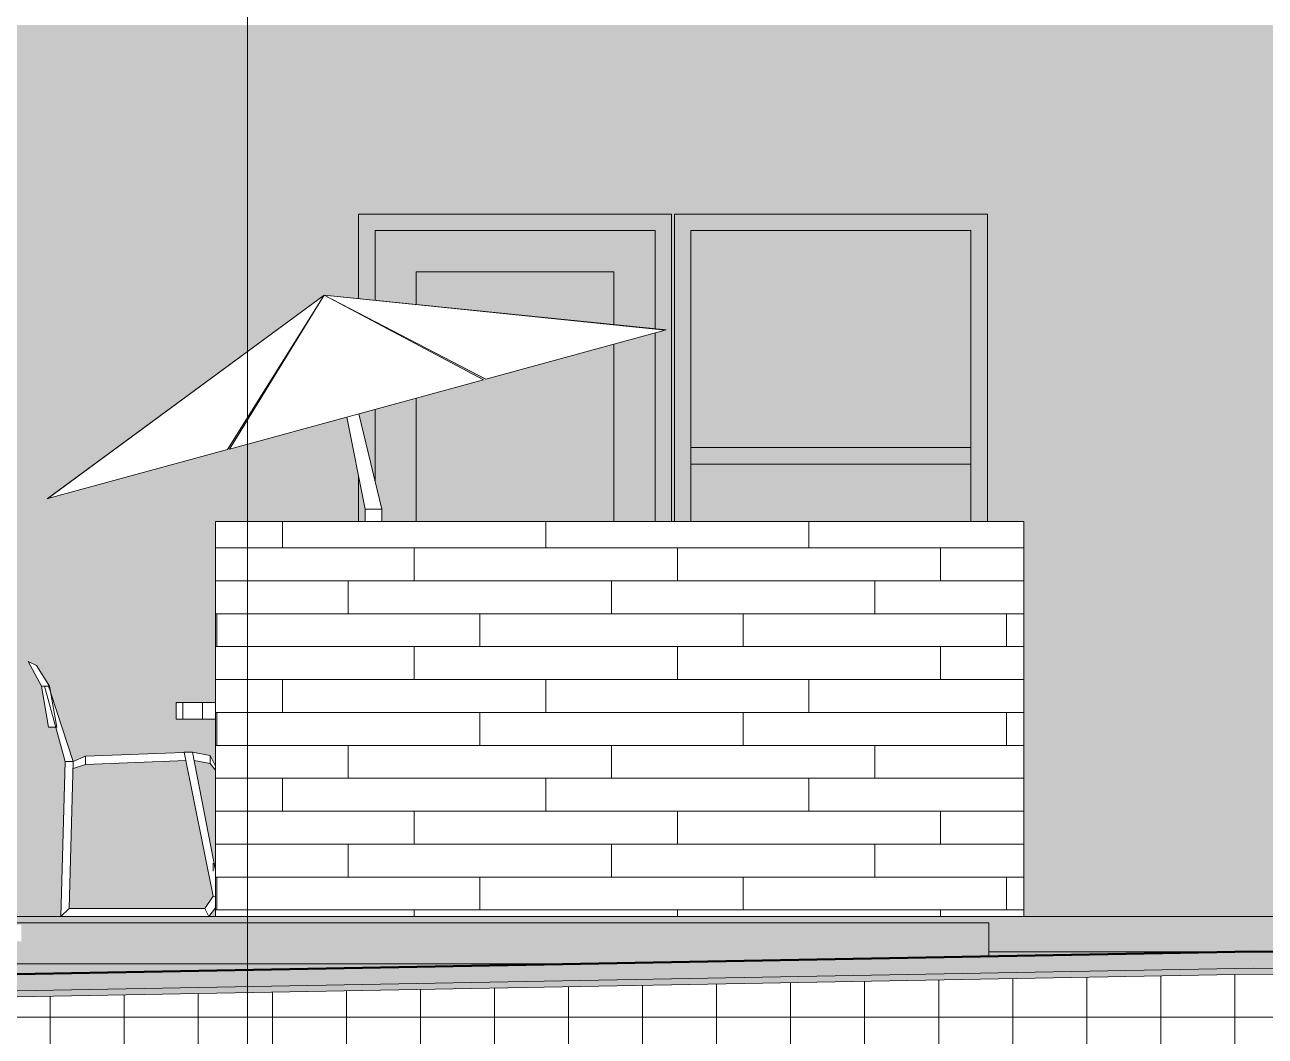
# Model space of a CAD drawing. Header units: inches. Extents: x 1814 to 6957, y -360 to 681.
# Drawn here: x 2520.7 to 2671.5, y -14.5 to 108.4 of the extents above; entities that cross this region are included whole.
import ezdxf

# ---------------------------------------------------------------- set-up
doc = ezdxf.new("R2010")
doc.units = ezdxf.units.IN
doc.header["$MEASUREMENT"] = 0
doc.linetypes.add('Aligning Line 1_8_', pattern=[0.25, 0.125, -0.125])
doc.linetypes.add('Grid Line 1_2_', pattern=[0.875, 0.5, -0.125, 0.125, -0.125])
for name, color, linetype, lineweight in [('0-1', 7, 'Continuous', 5), ('A-FLOR', 192, 'Continuous', 13), ('A-FLOR-7', 192, 'Continuous', 5), ('A-FLOR-8', 192, 'Continuous', 50), ('A-FLOR-LEVL-1', 51, 'Grid Line 1_2_', 9), ('A-FLOR-MCUT', 51, 'Continuous', 13), ('A-FLOR-PATT-2', 8, 'Continuous', 9), ('A-FLOR-PATT-3', 251, 'Continuous', 9), ('A-GLAZ', 151, 'Continuous', 13), ('A-WALL', 113, 'Continuous', 13), ('A-WALL-PATT-2', 251, 'Continuous', 9), ('G-ANNO-SYMB', 111, 'Aligning Line 1_8_', 9), ('G-ANNO-SYMB-2', 147, 'Aligning Line 1_8_', 9), ('G-ANNO-SYMB-3', 111, 'Continuous', 9), ('G-IMPT', 8, 'Continuous', 9), ('L-SITE', 91, 'Continuous', 9)]:
    doc.layers.add(name, color=color, linetype=linetype, lineweight=lineweight)
pattern_1 = [(0, (2640.049, 0.8), (0, 4), []), (90, (2640.049, 0.8), (-8, 8), [4, -28]), (90, (2656.049, 4.8), (-8, 8), [4, -28])]

# ---------------------------------------------------------------- blocks, each defined once
blk = doc.blocks.new('CTR - 2nd Phase_rvt-1-SECTION _ CENTER LOOKING WEST')
at = {"layer": 'A-FLOR-LEVL-1'}
blk.add_line((1814.21, 0), (4168.71, 0), dxfattribs=at)
blk = doc.blocks.new('CTR - 1st Phase - Common Walls_rvt-1-SECTION _ CENTER LOOKING WEST')
at = {"layer": 'A-FLOR-LEVL-1'}
blk.add_line((1814.21, 0), (4168.71, 0), dxfattribs=at)
at = {"layer": 'G-ANNO-SYMB-2'}
blk.add_line((1910.88, 0), (4071.99, 0), dxfattribs=at)
blk = doc.blocks.new('CTR - 1st Phase -Stairs _ Elevators_rvt-1-SECTION _ CENTER LOOKING WEST')
at = {"layer": 'A-FLOR-LEVL-1'}
blk.add_line((1814.21, 0), (4168.71, 0), dxfattribs=at)
blk = doc.blocks.new('Outdoor Table01 - 02ZUTB01_dwg-1294291-SECTION _ CENTER LOOKING WEST')
at = {"layer": 'G-IMPT'}
for p, q in [((2557.12, 75.5), (2523.44, 50.77)), ((2557.12, 75.5), (2523.44, 50.77)), ((2557.12, 75.5), (2523.55, 50.8)), ((2557.12, 75.5), (2545.38, 56.75)), ((2557.12, 75.5), (2545.63, 56.82)), ((2557.12, 75.5), (2598.7, 71.29)), ((2557.12, 75.5), (2598.7, 71.29)), ((2557.12, 75.5), (2576.51, 65.24)), ((2557.12, 75.5), (2576.76, 65.31)), ((2557.12, 75.5), (2598.59, 71.26)), ((2576.76, 65.31), (2598.59, 71.26)), ((2545.63, 56.82), (2576.51, 65.24)), ((2562.12, 49.5), (2559.88, 60.7)), ((2564.12, 49.5), (2561.34, 61.1)), ((2523.55, 50.8), (2545.38, 56.75)), ((2562.12, 48), (2562.12, 49.5)), ((2564.12, 49.5), (2562.12, 49.5)), ((2564.12, 48), (2564.12, 49.5)), ((2521.14, 31), (2522.14, 30.5)), ((2521.14, 31), (2522.75, 28)), ((2522.14, 30.5), (2523.75, 28)), ((2522.75, 28), (2523.62, 23)), ((2522.75, 28), (2523.12, 28)), ((2523.62, 28), (2523.12, 28)), ((2523.12, 28), (2525.62, 18.83)), ((2523.62, 28), (2523.88, 27.21)), ((2523.62, 28), (2523.75, 28)), ((2523.75, 28), (2524.62, 23)), ((2523.9, 27.15), (2526.62, 18.83)), ((2539.12, 24), (2539.12, 26)), ((2539.12, 26), (2539.94, 26)), ((2542.34, 26), (2539.94, 26)), ((2539.94, 24), (2539.94, 26)), ((2543.92, 26), (2542.34, 26)), ((2542.34, 24), (2542.34, 26)), ((2524.49, 23), (2523.62, 23)), ((2524.62, 23), (2524.56, 23)), ((2539.12, 24), (2539.94, 24)), ((2542.34, 24), (2539.94, 24)), ((2543.92, 24), (2542.34, 24)), ((2541.12, 20), (2528.12, 19.48)), ((2543.62, 2.5), (2540.12, 20)), ((2541.12, 20), (2540.12, 20)), ((2543.92, 5.6), (2541.12, 20)), ((2543.25, 19.59), (2541.12, 20)), ((2525.62, 18.83), (2525.12, 0)), ((2526.62, 18.83), (2525.62, 18.83)), ((2526.62, 18.83), (2526.12, 1)), ((2528.12, 18.48), (2526.6, 17.98)), ((2528.12, 19.48), (2526.62, 18.83)), ((2528.12, 19.48), (2528.12, 18.48)), ((2540.33, 18.97), (2528.12, 18.48)), ((2543.25, 18.59), (2541.33, 18.96)), ((2543.25, 19.59), (2543.92, 18.29)), ((2543.25, 19.59), (2543.25, 18.59)), ((2543.25, 18.59), (2543.92, 17.79)), ((2543.62, 6.5), (2543.62, 5.5)), ((2542.62, 1), (2543.62, 2.5)), ((2543.62, 2.5), (2543.92, 2.35)), ((2525.12, 0), (2526.12, 1)), ((2525.12, 0), (2543.12, 0)), ((2526.12, 1), (2542.62, 1)), ((2542.62, 1), (2543.12, 0)), ((2543.12, 0), (2543.92, 1.07))]:
    blk.add_line(p, q, dxfattribs=at)
blk = doc.blocks.new('Outdoor Table01 - Outdoor Table01-1899970-SECTION _ CENTER LOOKING WEST')
blk.add_blockref('Outdoor Table01 - 02ZUTB01_dwg-1294291-SECTION _ CENTER LOOKING WEST', (0, 0))
blk = doc.blocks.new('_THE_ WINDOW _ DOOR - Window - 1st Floor-2113384-SECTION _ CENTER LOOKING WEST')
at = {"layer": 'A-GLAZ'}
for points in [[(2637.74, 48), (2637.74, 85.37), (2599.71, 85.37), (2599.71, 48), (2601.71, 48), (2601.71, 83.37), (2635.74, 83.37), (2635.74, 48), (2636.6, 48)], [(2607.36, 55), (2635.74, 55), (2635.74, 57), (2601.71, 57), (2601.71, 55)]]:
    blk.add_hatch(color=256, dxfattribs=at).paths.add_polyline_path(points, flags=0)
h = blk.add_hatch(color=256, dxfattribs=at)
h.paths.add_polyline_path([(2601.71, 48), (2635.74, 48), (2635.74, 55), (2601.71, 55), (2601.71, 49.35)], flags=0)
h.paths.add_polyline_path([(2601.71, 57), (2635.74, 57), (2635.74, 83.37), (2601.71, 83.37), (2601.71, 68.52)], flags=0)
for p, q in [((2599.71, 85.37), (2599.71, 48)), ((2637.74, 85.37), (2599.71, 85.37)), ((2637.74, 48), (2637.74, 85.37)), ((2601.71, 83.37), (2635.74, 83.37)), ((2601.71, 48), (2601.71, 83.37)), ((2635.74, 83.37), (2635.74, 48)), ((2635.74, 57), (2601.71, 57)), ((2601.71, 57), (2601.71, 55)), ((2635.74, 55), (2635.74, 57)), ((2601.71, 55), (2635.74, 55))]:
    blk.add_line(p, q, dxfattribs=at)
blk = doc.blocks.new('_THE_ WINDOW _ DOOR - Door - 1st Floor-2113385-SECTION _ CENTER LOOKING WEST')
at = {"layer": 'A-GLAZ'}
h = blk.add_hatch(color=256, dxfattribs=at)
h.paths.add_polyline_path([(2561.31, 48), (2562.12, 48), (2562.12, 49.5), (2561.31, 53.56), (2561.31, 49.5)], flags=0)
h.paths.add_polyline_path([(2597.34, 48), (2599.34, 48), (2599.34, 85.37), (2561.31, 85.37), (2561.31, 75.07), (2563.31, 74.87), (2563.31, 83.37), (2597.34, 83.37), (2597.34, 71.39), (2598.59, 71.26), (2597.34, 70.92), (2597.34, 53.49)], flags=0)
h.paths.add_polyline_path([(2563.31, 52.89), (2563.31, 61.64), (2561.34, 61.1), (2562.64, 55.69)], flags=0)
h.paths.add_polyline_path([(2563.31, 72.22), (2563.31, 72.29), (2561.31, 73.28), (2563.04, 72.37)], flags=0)
h = blk.add_hatch(color=256, dxfattribs=at)
h.paths.add_polyline_path([(2568.31, 48), (2568.31, 63), (2563.31, 61.64), (2563.31, 52.89), (2564.12, 49.5), (2564.12, 48), (2565.66, 48)], flags=0)
h.paths.add_polyline_path([(2594.99, 48), (2597.34, 48), (2597.34, 70.92), (2592.34, 69.56), (2592.34, 48)], flags=0)
h.paths.add_polyline_path([(2568.31, 69.58), (2568.31, 69.69), (2563.31, 72.29), (2563.31, 72.22), (2564.12, 71.79)], flags=0)
h.paths.add_polyline_path([(2597.34, 71.39), (2597.34, 83.37), (2563.31, 83.37), (2563.31, 74.87), (2568.31, 74.36), (2568.31, 78.37), (2592.34, 78.37), (2592.34, 71.9), (2596.55, 71.47)], flags=0)
h = blk.add_hatch(color=256, dxfattribs=at)
h.paths.add_polyline_path([(2568.31, 48), (2592.34, 48), (2592.34, 69.56), (2576.76, 65.31), (2568.31, 69.69), (2568.31, 69.58), (2576.51, 65.24), (2568.31, 63), (2568.31, 56.82)], flags=0)
h.paths.add_polyline_path([(2592.34, 71.9), (2592.34, 78.37), (2568.31, 78.37), (2568.31, 74.36), (2586.46, 72.5)], flags=0)
for p, q in [((2599.34, 85.37), (2561.31, 85.37)), ((2561.31, 85.37), (2561.31, 75.07)), ((2599.34, 48), (2599.34, 85.37)), ((2563.31, 74.87), (2563.31, 83.37)), ((2563.31, 83.37), (2597.34, 83.37)), ((2597.34, 83.37), (2597.34, 71.39)), ((2568.31, 74.36), (2568.31, 78.37)), ((2568.31, 78.37), (2592.34, 78.37)), ((2592.34, 78.37), (2592.34, 71.9)), ((2563.31, 72.22), (2563.31, 72.29)), ((2597.34, 70.92), (2597.34, 48)), ((2568.31, 69.58), (2568.31, 69.69)), ((2592.34, 69.56), (2592.34, 48)), ((2568.31, 48), (2568.31, 63)), ((2563.31, 52.89), (2563.31, 61.64)), ((2561.31, 53.56), (2561.31, 48))]:
    blk.add_line(p, q, dxfattribs=at)

msp = doc.modelspace()

# ---------------------------------------------------------------- hatches: boundary and pattern name
at = {"layer": 'A-FLOR-7'}
msp.add_hatch(color=256, dxfattribs=at).paths.add_polyline_path([(2552.46, -5.75), (2588.31, -5.75), (2637.92, -4.84), (2637.92, -0.75), (2484.32, -0.75), (2484.32, -1), (2520.32, -1), (2520.32, -3), (2484.32, -3), (2484.32, -5.75), (2535.58, -5.75)], flags=0)
at = {"layer": 'A-FLOR-PATT-2'}
h = msp.add_hatch(dxfattribs=at)
h.set_pattern_fill('FP_4', color=256, style=0, pattern_type=2)
h.set_pattern_definition([(0, (3261.815, 68.768), (24, 24), [24, -24]), (0, (3261.815, 77.768), (24, 24), [24, -24]), (0, (3261.815, 86.768), (24, 24), [24, -24]), (90, (3264.815, 89.768), (-24, 24), [24, -24]), (90, (3273.815, 89.768), (-24, 24), [24, -24]), (90, (3282.815, 89.768), (-24, 24), [24, -24])])
h.paths.add_polyline_path([(2850.59, -9.05), (3070.16, -9.05), (3400.3, -6.26), (3400.3, -4.26), (3069.99, -7.05), (2850.59, -7.05), (2670.05, -4.25), (2517.53, -7.05), (2346.17, -7.05), (2096.6, -4.25), (1941.22, -4.25), (1941.22, -6.25), (2101.63, -6.28), (2349.86, -9.05), (2518.69, -9.03), (2670.65, -6.26), (2839.48, -8.88)], flags=0)
h = msp.add_hatch(dxfattribs=at)
h.set_pattern_fill('FP_23', color=256, style=0, pattern_type=2)
h.set_pattern_definition([(0, (3261.815, 68.768), (0, 9), []), (90, (3261.815, 68.768), (-9, 6e-16), [])])
h.paths.add_polyline_path([(1938.32, -17), (3401.36, -17), (3401.36, -7), (3070.12, -9.8), (2850.59, -9.8), (2670.05, -7), (2517.53, -9.8), (2346.19, -9.8), (2096.6, -7), (1941.22, -7), (1941.22, -16), (1933.32, -16), (1933.32, -17), (1937.97, -17)], flags=0)
h = msp.add_hatch(dxfattribs=at)
h.set_pattern_fill('FP_3', color=256, style=0, pattern_type=2)
h.set_pattern_definition([(0, (3261.815, 68.768), (0, 4.798), []), (315, (3261.815, 68.768), (4.798427, 0), [6.786, -6.786]), (45, (3261.815, 68.768), (4.798427, 0), [6.786, -6.786])])
h.paths.add_polyline_path([(3025.2, -9.8), (3070.12, -9.8), (3401.36, -7), (3401.36, -6.25), (3070.12, -9.05), (2850.59, -9.05), (2670.05, -6.25), (2517.53, -9.05), (2346.19, -9.05), (2096.6, -6.25), (1941.22, -6.29), (1941.22, -7), (2100.32, -7.01), (2349.86, -9.8), (2518.69, -9.78), (2670.65, -7.01), (2850.59, -9.8), (2991.43, -9.8)], flags=0)
at = {"layer": 'A-FLOR-PATT-3'}
h = msp.add_hatch(dxfattribs=at)
h.set_pattern_fill('FP_24', color=256, style=0, pattern_type=2)
h.set_pattern_definition([(0, (3261.815, -7.026), (15.36, 0.067), [1.267, -10.253, 1.267, -10.253, -61.44]), (0, (3261.815, -7.026), (15.36, 0.067), [-23.04, 1.267, -21.773, 1.267, -10.253, -26.88]), (0, (3261.815, -7.026), (15.36, 0.067), [-57.6, 1.267, -6.413, 1.267, -17.933]), (178.273, (3267.575, -6.993), (-11.006038677, 0.197781823), [0.634, -5.129, 0.634, -5.129, -30.734]), (178.273, (3267.575, -6.993), (-11.006038677, 0.197781823), [-11.525, 0.634, -10.891, 0.634, -5.129, -13.446]), (178.273, (3267.575, -6.993), (-11.006038677, 0.197781823), [-28.813, 0.634, -3.208, 0.634, -8.97]), (181.727, (3269.495, -6.859), (-4.35398116, -0.26533764), [0.634, -5.129, 0.634, -5.129, -30.734]), (181.727, (3269.495, -6.859), (-4.35398116, -0.26533764), [-11.525, 0.634, -10.891, 0.634, -5.129, -13.446]), (181.727, (3269.495, -6.859), (-4.35398116, -0.26533764), [-28.813, 0.634, -3.208, 0.634, -8.97])])
h.paths.add_polyline_path([(2346.17, -7.05), (2349.86, -7.05), (2518.69, -7.03), (2586.23, -5.75), (2484.32, -5.75), (2484.32, -4.28), (2369.12, -4.28), (2369.12, -5.75), (2231.67, -5.75), (2341.85, -7)], flags=0)
h.paths.add_polyline_path([(2215.52, -5.57), (2215.52, -4.28), (2101.63, -4.28), (2214.79, -5.56)], flags=0)
h.paths.add_polyline_path([(2637.92, -4.84), (2668.48, -4.28), (2637.92, -4.28), (2637.92, -4.78)], flags=0)
at = {"layer": 'A-WALL-PATT-2'}
h = msp.add_hatch(dxfattribs=at)
h.set_pattern_fill('FP_26', color=256, style=0, pattern_type=2)
h.set_pattern_definition([(0, (2102.136, 0.8), (0, 4), []), (90, (2102.136, 0.8), (-8, 8), [4, -28]), (90, (2118.136, 4.8), (-8, 8), [4, -28])])
h.paths.add_polyline_path([(3137.12, -4.28), (3213.92, -4.25), (3213.92, -0.75), (3367.52, -0.75), (3367.52, -4.28), (3400.3, -4.25), (3400.3, 1), (3399.8, 1), (3399.8, 85.37), (3400.3, 85.37), (3400.3, 108.37), (2097.82, 108.37), (2097.82, -4.25), (2215.52, -4.25), (2215.52, -0.75), (2369.12, -0.75), (2369.12, -4.28), (2484.32, -4.25), (2484.32, -0.75), (2637.92, -0.75), (2637.92, -4.28), (2772.32, -4.25), (2772.32, -0.75), (2925.92, -0.75), (2925.92, -4.28), (2983.52, -4.25), (2983.52, -0.75), (3137.12, -0.75), (3137.12, -4.26)], flags=0)
h.paths.add_polyline_path([(2572.62, 0), (2543.92, 0), (2543.92, 1.07), (2543.12, 0), (2525.12, 0), (2525.62, 18.83), (2524.49, 23), (2523.62, 23), (2522.75, 28), (2521.14, 31), (2522.14, 30.5), (2523.75, 28), (2523.9, 27.15), (2526.62, 18.83), (2528.12, 19.48), (2541.12, 20), (2543.25, 19.59), (2543.92, 18.29), (2543.92, 24), (2539.12, 24), (2539.12, 26), (2543.92, 26), (2543.92, 48), (2561.31, 48), (2561.31, 53.56), (2559.88, 60.7), (2545.63, 56.82), (2557.12, 75.5), (2561.31, 75.07), (2561.31, 85.37), (2599.34, 85.37), (2599.34, 48), (2599.71, 48), (2599.71, 85.37), (2637.74, 85.37), (2637.74, 48), (2642.17, 48), (2642.17, 0), (2573.12, 0)], flags=0)
h.paths.add_polyline_path([(2289.55, 0), (2275.12, 0), (2275.12, 0.5), (2273.5, 0.5), (2273.5, 85.37), (2311.52, 85.37), (2311.52, 48), (2311.9, 48), (2311.9, 85.37), (2349.92, 85.37), (2349.92, 48), (2369.31, 48), (2369.31, 85.37), (2407.34, 85.37), (2407.34, 0.5), (2373.37, 0.5), (2373.37, 0), (2289.89, 0)], flags=0)
h.paths.add_polyline_path([(2930.17, 0), (2831.92, 0), (2831.92, 0.5), (2830.11, 0.5), (2830.11, 85.37), (2868.14, 85.37), (2868.14, 48), (2930.17, 48), (2930.17, 0.24)], flags=0)
h.paths.add_polyline_path([(3126.5, 0), (3043.12, 0), (3043.12, 48), (3060.51, 48), (3060.51, 85.37), (3098.54, 85.37), (3098.54, 48), (3098.91, 48), (3098.91, 85.37), (3136.94, 85.34), (3136.94, 48), (3137.31, 48), (3137.31, 85.37), (3175.34, 85.37), (3175.34, 0.5), (3141.37, 0.5), (3141.37, 0), (3129.91, 0)], flags=0)
h.paths.add_polyline_path([(3302.15, 0), (3273.52, 0), (3273.52, 0.5), (3252.51, 0.5), (3252.51, 85.37), (3290.54, 85.37), (3290.54, 48), (3290.91, 48), (3290.91, 85.37), (3328.94, 85.37), (3328.94, 48), (3329.31, 48), (3329.31, 85.37), (3367.34, 85.37), (3367.34, 48), (3369.65, 48), (3369.65, 0), (3329.11, 0)], flags=0)
h.paths.add_polyline_path([(2827.74, 0.5), (2791.71, 0.5), (2791.71, 85.37), (2829.74, 85.37), (2829.74, 0.5)], flags=0)
h.paths.add_polyline_path([(2176.75, 0.5), (2138.72, 0.5), (2138.72, 85.37), (2176.75, 85.37), (2176.75, 1)], flags=0)
h.paths.add_polyline_path([(2981.34, 0.5), (2945.31, 0.5), (2945.31, 85.37), (2983.34, 85.37), (2983.34, 0.5)], flags=0)
h.paths.add_polyline_path([(2445.74, 0.5), (2407.71, 0.5), (2407.71, 85.37), (2445.74, 85.37), (2445.74, 1)], flags=0)
h.paths.add_polyline_path([(2542.62, 1), (2543.62, 2.5), (2540.33, 18.97), (2528.12, 18.48), (2526.6, 17.98), (2526.12, 1), (2541.12, 1)], flags=0)
h.paths.add_polyline_path([(3218.09, 4), (3218.09, 34), (3248.09, 34), (3248.09, 4), (3227.8, 4)], flags=0)
h.paths.add_polyline_path([(2749.54, 4), (2719.54, 4), (2719.54, 34), (2749.54, 34), (2749.54, 22.67)], flags=0)
h.paths.add_polyline_path([(3018.42, 4), (2988.42, 4), (2988.42, 34), (3018.42, 34), (3018.42, 22.67)], flags=0)
h.paths.add_polyline_path([(2687.53, 4), (2680.54, 4), (2680.54, 34), (2710.54, 34), (2710.54, 4), (2705.04, 4)], flags=0)
h.paths.add_polyline_path([(2543.92, 5.6), (2543.92, 17.79), (2543.25, 18.59), (2541.33, 18.96), (2543.62, 7.14)], flags=0)
h.paths.add_polyline_path([(2523.55, 50.8), (2557.12, 75.5), (2545.38, 56.75), (2543.92, 56.35)], flags=0)
h.paths.add_polyline_path([(2561.31, 73.28), (2561.31, 73.33), (2559.01, 74.5)], flags=0)
h = msp.add_hatch(dxfattribs=at)
h.set_pattern_fill('FP_45', color=256, style=0, pattern_type=2)
h.set_pattern_definition(pattern_1)
h.paths.add_polyline_path([(2543.92, 0), (2637.92, 0), (2637.92, 48), (2543.92, 48), (2543.92, 0.5)], flags=0)
h = msp.add_hatch(dxfattribs=at)
h.set_pattern_fill('FP_45', color=256, style=0, pattern_type=2)
h.set_pattern_definition(pattern_1)
h.paths.add_polyline_path([(2642.17, 0), (2642.17, 48), (2637.92, 48), (2637.92, 0), (2640.97, 0)], flags=0)

# ---------------------------------------------------------------- linework, layer by layer
at = {"layer": 'A-FLOR'}
for p, q in [((2484.32, -0.75), (2637.92, -0.75)), ((2637.92, -0.75), (2637.92, -4.84)), ((2588.31, -5.75), (2484.32, -5.75))]:
    msp.add_line(p, q, dxfattribs=at)
at = {"layer": 'A-FLOR-8'}
for p, q in [((2670.05, -4.25), (2517.53, -7.05)), ((2850.59, -7.05), (2670.05, -4.25))]:
    msp.add_line(p, q, dxfattribs=at)
at = {"layer": 'A-FLOR-LEVL-1'}
msp.add_line((1814.96, 0), (4167.96, 0), dxfattribs=at)
at = {"layer": 'A-FLOR-MCUT'}
for p, q in [((2670.05, -6.25), (2517.53, -9.05)), ((2670.05, -7), (2517.53, -9.8)), ((2850.59, -9.05), (2670.05, -6.25)), ((2850.59, -9.8), (2670.05, -7))]:
    msp.add_line(p, q, dxfattribs=at)
at = {"layer": 'A-WALL'}
for p, q in [((2642.17, 48), (2543.92, 48)), ((2543.92, 48), (2543.92, 0)), ((2642.17, 48), (2642.17, 0)), ((2543.92, 0), (2642.17, 0)), ((2637.92, -4.28), (2668.63, -4.28))]:
    msp.add_line(p, q, dxfattribs=at)
at = {"layer": 'G-ANNO-SYMB'}
msp.add_line((1910.88, 0), (4071.99, 0), dxfattribs=at)
at = {"layer": 'G-ANNO-SYMB-3'}
msp.add_line((2547.82, 622.95), (2547.82, -302.49), dxfattribs=at)

# ---------------------------------------------------------------- block references
at = {"layer": '0-1'}
for name in ['CTR - 2nd Phase_rvt-1-SECTION _ CENTER LOOKING WEST', 'CTR - 1st Phase - Common Walls_rvt-1-SECTION _ CENTER LOOKING WEST', 'CTR - 1st Phase -Stairs _ Elevators_rvt-1-SECTION _ CENTER LOOKING WEST']:
    msp.add_blockref(name, (0, 0), dxfattribs=at)
at = {"layer": 'A-GLAZ'}
for name in ['_THE_ WINDOW _ DOOR - Door - 1st Floor-2113385-SECTION _ CENTER LOOKING WEST', '_THE_ WINDOW _ DOOR - Window - 1st Floor-2113384-SECTION _ CENTER LOOKING WEST']:
    msp.add_blockref(name, (0, 0), dxfattribs=at)
at = {"layer": 'L-SITE'}
msp.add_blockref('Outdoor Table01 - Outdoor Table01-1899970-SECTION _ CENTER LOOKING WEST', (0, 0), dxfattribs=at)

doc.saveas('drawing.dxf')
